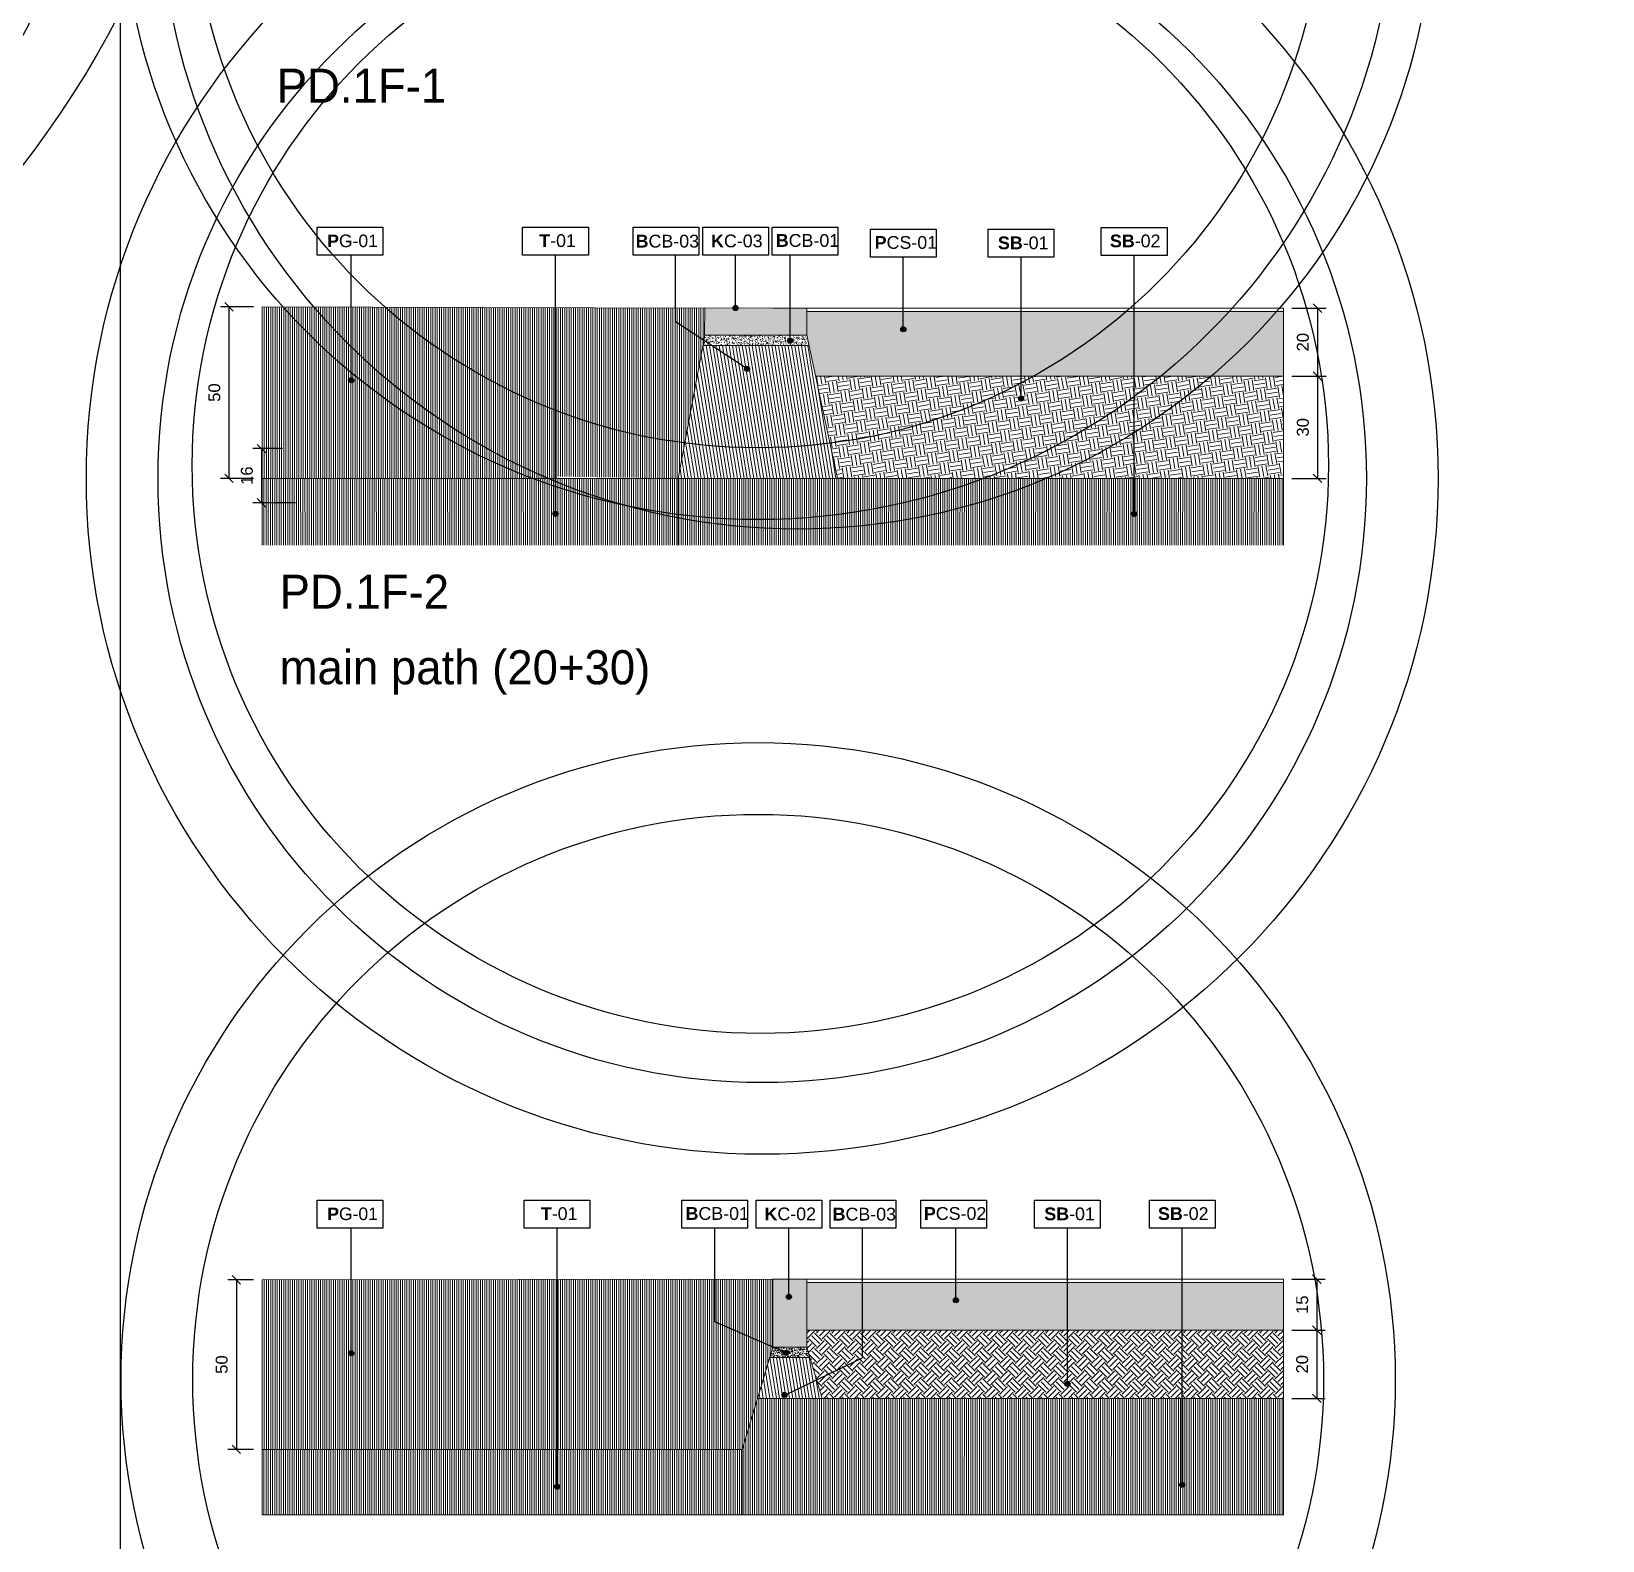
# Model space of a CAD drawing. Header units: metres. Extents: x -325 to 301, y -147 to 149.
# Drawn here: x 21.973 to 26.588, y 64.099 to 68.532 of the extents above; entities that cross this region are included whole.
import ezdxf

# ---------------------------------------------------------------- set-up
doc = ezdxf.new("R2010")
doc.units = ezdxf.units.M
doc.layers.get('Defpoints').update_dxf_attribs({"lineweight": 13})
for name, color, linetype, plot in [('-aux', 50, 'Continuous', False), ('-AUX-QAD', 5, 'Continuous', False), ('-AUX-TWQ', 1, 'Continuous', False), ('-AUX_RIM', 2, 'Continuous', False)]:
    doc.layers.add(name, color=color, linetype=linetype, plot=plot)
doc.layers.add('0-TX-1_25', color=7, linetype='Continuous', true_color=0x3f4f7f)
doc.layers.add('3-TR-paviment fort', color=7, linetype='Continuous', true_color=0xd1d1d1)
doc.layers.add('03-TR-Paviment_01_Compacted Ground', color=7, linetype='Continuous', lineweight=5, true_color=0xc5a967)
doc.layers.add('3-TR tot_u', color=7, linetype='Continuous', lineweight=5, true_color=0x787878)
for name, color, linetype, lineweight in [('1-CM', 7, 'Continuous', 0), ('2-L-secció', 1, 'Continuous', 0), ('3-TR Formigó', 252, 'Continuous', 0), ('3-TR Seleccionat', 44, 'Continuous', 0), ('3-TR Tot-u', 37, 'Continuous', 0)]:
    doc.layers.add(name, color=color, linetype=linetype, lineweight=lineweight)
doc.layers.add('A-KEYPLAN_HATCH', color=7, linetype='Continuous')
doc.layers.add('A_TEXT_2', color=7, linetype='Continuous')
doc.styles.add('Arial_4', font='arial.ttf', dxfattribs={"height": 1.8})
doc.styles.get("Standard").update_dxf_attribs({"font": 'arial.ttf'})
doc.styles.add('x-llegenda materials$0$ENGRAVERS', font='TT0586M.TTF')
doc.dimstyles.new('ISO-25', dxfattribs={"dimtxt": 0.1, "dimasz": 0.1, "dimexe": 0.1, "dimexo": 0.1, "dimgap": 0.1, "dimtad": 1, "dimdec": 0, "dimlfac": 100, "dimzin": 9, "dimtxsty": 'Standard', "dimblk": 'OBLIQUE', "dimcen": 0.1, "dimadec": 0, "dimazin": 0, "dimtfac": 1, "dimtdec": 0, "dimtmove": 0, "dimatfit": 3, "dimldrblk": 'OBLIQUE', "dimfxl": 1, "dimarcsym": 0})
pattern_1 = [(90, (0, -4.397896), (-0.00635, 0), [])]

# ---------------------------------------------------------------- blocks, each defined once
blk = doc.blocks.new('hatch keyplan 2')
at = {"layer": 'A-KEYPLAN_HATCH'}
blk.add_lwpolyline([(0, 0.00548), (0.01287, 0.00548), (0.01287, 0), (0, 0)], close=True, dxfattribs=at)
blk = doc.blocks.new('hatch keyplan')
at = {"layer": 'A-KEYPLAN_HATCH'}
blk.add_blockref('hatch keyplan 2', (1.43058, 0.85215), dxfattribs=at)
blk = doc.blocks.new('K02')
at = {"layer": 'A-KEYPLAN_HATCH'}
blk.add_blockref('hatch keyplan', (-1.43058, -0.85215), dxfattribs=at)
at = {"layer": 'A_TEXT_2', "insert": (-0.0008, 0.00402), "char_height": 0.0025, "attachment_point": 1}
blk.add_mtext_dynamic_manual_height_columns('\\pi0.00244;{\\fArial|b1|i0|c0|p34;K}C-03', width=0.0145619, gutter_width=0.015, heights=[0], dxfattribs=at)
blk = doc.blocks.new('B-CB03')
at = {"layer": 'A-KEYPLAN_HATCH'}
blk.add_blockref('hatch keyplan', (-1.43058, -0.85215), dxfattribs=at)
at = {"layer": 'A_TEXT_2', "insert": (-0.0008, 0.00398), "char_height": 0.0025, "attachment_point": 1}
blk.add_mtext_dynamic_manual_height_columns('\\pi0.00128;{\\fArial|b1|i0|c0|p34;B}CB-03', width=0.0145619, gutter_width=0.015, heights=[0], dxfattribs=at)
blk = doc.blocks.new('B-CB01')
at = {"layer": 'A-KEYPLAN_HATCH'}
blk.add_blockref('hatch keyplan', (-1.43058, -0.85215), dxfattribs=at)
at = {"layer": 'A_TEXT_2', "insert": (-0.0008, 0.00411), "char_height": 0.0025, "attachment_point": 1}
blk.add_mtext_dynamic_manual_height_columns('\\pi0.00152;{\\fArial|b1|i0|c0|p34;B}CB-01', width=0.0145619, gutter_width=0.015, heights=[0], dxfattribs=at)
blk = doc.blocks.new('SB-01')
at = {"layer": 'A-KEYPLAN_HATCH'}
blk.add_blockref('hatch keyplan', (-1.43058, -0.85215), dxfattribs=at)
at = {"layer": 'A_TEXT_2', "insert": (-0.0008, 0.00403), "char_height": 0.0025, "attachment_point": 1}
blk.add_mtext_dynamic_manual_height_columns('\\pi0.00271;{\\fArial|b1|i0|c0|p34;SB}-01', width=0.0145619, gutter_width=0.015, heights=[0], dxfattribs=at)
blk = doc.blocks.new('PCS01')
at = {"layer": 'A-KEYPLAN_HATCH'}
blk.add_blockref('hatch keyplan', (-1.42958, -0.85215), dxfattribs=at)
at = {"layer": 'A_TEXT_2', "insert": (0.0002, 0.00411), "char_height": 0.0025, "attachment_point": 1}
blk.add_mtext_dynamic_manual_height_columns('\\pi0.00161;{\\fArial|b1|i0|c0|p34;P}CS-01', width=0.0145619, gutter_width=0.015, heights=[0], dxfattribs=at)
blk = doc.blocks.new('_Oblique')
at = {"color": 0, "lineweight": -2}
blk.add_line((-0.5, -0.5), (0.5, 0.5), dxfattribs=at)
blk = doc.blocks.new('*D166')
at = {"layer": '0-TX-1_25', "color": 0, "lineweight": -2, "transparency": 16777216}
for p, q in [((25.6755, 67.7191), (25.7755, 67.7191)), ((25.7505, 67.7191), (25.7505, 67.5191)), ((25.6755, 67.5191), (25.7755, 67.5191))]:
    blk.add_line(p, q, dxfattribs=at)
at = {"layer": 'Defpoints', "color": 0, "transparency": 16777216}
for p in [(25.6505, 67.7191), (25.6505, 67.5191), (25.7505, 67.5191)]:
    blk.add_point(p, dxfattribs=at)
at = {"layer": '0-TX-1_25', "color": 0, "lineweight": -2, "transparency": 16777216, "xscale": 0.025, "yscale": 0.025, "zscale": 0.025}
for p, rotation in [((25.7505, 67.7191), 90), ((25.7505, 67.5191), 270)]:
    blk.add_blockref('_Oblique', p, dxfattribs=dict(at, rotation=rotation))
at = {"layer": '0-TX-1_25', "color": 0, "transparency": 16777216, "insert": (25.7076, 67.6191), "char_height": 0.035, "attachment_point": 5, "rotation": 90}
blk.add_mtext('20', dxfattribs=at)
blk = doc.blocks.new('*D167')
at = {"layer": '0-TX-1_25', "color": 0, "lineweight": -2, "transparency": 16777216}
for p, q in [((25.6755, 67.5191), (25.7755, 67.5191)), ((25.7505, 67.5191), (25.7505, 67.2191)), ((25.6755, 67.2191), (25.7755, 67.2191))]:
    blk.add_line(p, q, dxfattribs=at)
at = {"layer": 'Defpoints', "color": 0, "transparency": 16777216}
for p in [(25.6505, 67.5191), (25.6505, 67.2191), (25.7505, 67.2191)]:
    blk.add_point(p, dxfattribs=at)
at = {"layer": '0-TX-1_25', "color": 0, "lineweight": -2, "transparency": 16777216, "xscale": 0.025, "yscale": 0.025, "zscale": 0.025}
for p, rotation in [((25.7505, 67.5191), 90), ((25.7505, 67.2191), 270)]:
    blk.add_blockref('_Oblique', p, dxfattribs=dict(at, rotation=rotation))
at = {"layer": '0-TX-1_25', "color": 0, "transparency": 16777216, "insert": (25.7076, 67.3691), "char_height": 0.035, "attachment_point": 5, "rotation": 90}
blk.add_mtext('30', dxfattribs=at)
blk = doc.blocks.new('*D168')
at = {"layer": '0-TX-1_25', "color": 0, "lineweight": -2, "transparency": 16777216}
for p, q in [((22.6255, 67.7231), (22.5281, 67.7231)), ((22.5531, 67.7231), (22.5531, 67.2191)), ((22.6255, 67.2191), (22.5281, 67.2191))]:
    blk.add_line(p, q, dxfattribs=at)
at = {"layer": 'Defpoints', "color": 0, "transparency": 16777216}
for p in [(22.6505, 67.7231), (22.5531, 67.2191), (22.6505, 67.2191)]:
    blk.add_point(p, dxfattribs=at)
at = {"layer": '0-TX-1_25', "color": 0, "lineweight": -2, "transparency": 16777216, "xscale": 0.025, "yscale": 0.025, "zscale": 0.025}
for p, rotation in [((22.5531, 67.7231), 90), ((22.5531, 67.2191), 270)]:
    blk.add_blockref('_Oblique', p, dxfattribs=dict(at, rotation=rotation))
at = {"layer": '0-TX-1_25', "color": 0, "transparency": 16777216, "insert": (22.5102, 67.4711), "char_height": 0.035, "attachment_point": 5, "rotation": 90}
blk.add_mtext('50', dxfattribs=at)
blk = doc.blocks.new('POINT')
at = {"layer": '0-TX-1_25'}
h = blk.add_hatch(dxfattribs=at)
h.set_pattern_fill('ANGLE', color=256)
h.set_pattern_definition([(0, (-83.747, -12.726), (0, 6.985), [5.08, -1.905]), (90, (-83.747, -12.726), (-6.985, 4e-16), [5.08, -1.905])])
edge = h.paths.add_edge_path()
edge.add_arc((0, 0), 0.0075, 0, 360)
h = blk.add_hatch(color=256, dxfattribs=at)
h.dxf.hatch_style = 1
edge = h.paths.add_edge_path()
edge.add_arc((0, 0), 0.0075, 0, 360)
blk.add_circle((0, 0), 0.0075, dxfattribs=at)
blk = doc.blocks.new('SB-02')
at = {"layer": 'A-KEYPLAN_HATCH'}
blk.add_blockref('hatch keyplan', (-1.43058, -0.85215), dxfattribs=at)
at = {"layer": 'A_TEXT_2', "insert": (-0.0008, 0.00408), "char_height": 0.0025, "attachment_point": 1}
blk.add_mtext_dynamic_manual_height_columns('\\pi0.00249;{\\fArial|b1|i0|c0|p34;SB}-02', width=0.0145619, gutter_width=0.015, heights=[0], dxfattribs=at)
blk = doc.blocks.new('PG01')
at = {"layer": 'A-KEYPLAN_HATCH'}
blk.add_blockref('hatch keyplan', (-1.42958, -0.85215), dxfattribs=at)
at = {"layer": 'A-KEYPLAN_HATCH', "insert": (0.00021, 0.00402), "char_height": 0.0024588, "attachment_point": 1, "line_spacing_factor": 0.938532, "style": 'Arial_4'}
blk.add_mtext_dynamic_manual_height_columns('\\pi0.00276;{\\fArial|b1|i0|c0|p34;P}G-01', width=0.0145619, gutter_width=0.015, heights=[0], dxfattribs=at)
blk = doc.blocks.new('T-01')
at = {"layer": 'A-KEYPLAN_HATCH'}
blk.add_blockref('hatch keyplan', (-1.43058, -0.85215), dxfattribs=at)
at = {"layer": 'A_TEXT_2', "insert": (-0.0008, 0.00408), "char_height": 0.0025, "attachment_point": 1}
blk.add_mtext_dynamic_manual_height_columns('\\pi0.00405;{\\fArial|b1|i0|c0|p34;T}-01', width=0.0145619, gutter_width=0.015, heights=[0], dxfattribs=at)
blk = doc.blocks.new('*D663')
at = {"layer": '0-TX-1_25', "color": 0, "lineweight": -2, "transparency": 16777216}
for p, q in [((25.6755, 64.867), (25.7735, 64.867)), ((25.7485, 64.867), (25.7485, 64.717)), ((25.6755, 64.717), (25.7735, 64.717))]:
    blk.add_line(p, q, dxfattribs=at)
at = {"layer": 'Defpoints', "color": 0, "transparency": 16777216}
for p in [(25.6505, 64.867), (25.6505, 64.717), (25.7485, 64.717)]:
    blk.add_point(p, dxfattribs=at)
at = {"layer": '0-TX-1_25', "color": 0, "lineweight": -2, "transparency": 16777216, "xscale": 0.025, "yscale": 0.025, "zscale": 0.025}
for p, rotation in [((25.7485, 64.867), 90), ((25.7485, 64.717), 270)]:
    blk.add_blockref('_Oblique', p, dxfattribs=dict(at, rotation=rotation))
at = {"layer": '0-TX-1_25', "color": 0, "transparency": 16777216, "insert": (25.7056, 64.792), "char_height": 0.035, "attachment_point": 5, "rotation": 90}
blk.add_mtext('15', dxfattribs=at)
blk = doc.blocks.new('*D664')
at = {"layer": '0-TX-1_25', "color": 0, "lineweight": -2, "transparency": 16777216}
for p, q in [((25.6755, 64.717), (25.7735, 64.717)), ((25.7485, 64.717), (25.7485, 64.517)), ((25.6755, 64.517), (25.7735, 64.517))]:
    blk.add_line(p, q, dxfattribs=at)
at = {"layer": 'Defpoints', "color": 0, "transparency": 16777216}
for p in [(25.6505, 64.717), (25.6505, 64.517), (25.7485, 64.517)]:
    blk.add_point(p, dxfattribs=at)
at = {"layer": '0-TX-1_25', "color": 0, "lineweight": -2, "transparency": 16777216, "xscale": 0.025, "yscale": 0.025, "zscale": 0.025}
for p, rotation in [((25.7485, 64.717), 90), ((25.7485, 64.517), 270)]:
    blk.add_blockref('_Oblique', p, dxfattribs=dict(at, rotation=rotation))
at = {"layer": '0-TX-1_25', "color": 0, "transparency": 16777216, "insert": (25.7056, 64.617), "char_height": 0.035, "attachment_point": 5, "rotation": 90}
blk.add_mtext('20', dxfattribs=at)
blk = doc.blocks.new('*D665')
at = {"layer": '0-TX-1_25', "color": 0, "lineweight": -2, "transparency": 16777216}
for p, q in [((22.6255, 64.8652), (22.5497, 64.8652)), ((22.5747, 64.8652), (22.5747, 64.367)), ((22.6255, 64.367), (22.5497, 64.367))]:
    blk.add_line(p, q, dxfattribs=at)
at = {"layer": 'Defpoints', "color": 0, "transparency": 16777216}
for p in [(22.6505, 64.8652), (22.5747, 64.367), (22.6505, 64.367)]:
    blk.add_point(p, dxfattribs=at)
at = {"layer": '0-TX-1_25', "color": 0, "lineweight": -2, "transparency": 16777216, "xscale": 0.025, "yscale": 0.025, "zscale": 0.025}
for p, rotation in [((22.5747, 64.8652), 90), ((22.5747, 64.367), 270)]:
    blk.add_blockref('_Oblique', p, dxfattribs=dict(at, rotation=rotation))
at = {"layer": '0-TX-1_25', "color": 0, "transparency": 16777216, "insert": (22.5318, 64.6161), "char_height": 0.035, "attachment_point": 5, "rotation": 90}
blk.add_mtext('50', dxfattribs=at)
blk = doc.blocks.new('K01B')
at = {"layer": 'A-KEYPLAN_HATCH'}
blk.add_blockref('hatch keyplan', (-1.43058, -0.85215), dxfattribs=at)
at = {"layer": 'A_TEXT_2', "insert": (-0.0008, 0.00402), "char_height": 0.0025, "attachment_point": 1}
blk.add_mtext_dynamic_manual_height_columns('\\pi0.00246;{\\fArial|b1|i0|c0|p34;K}C-02', width=0.0145619, gutter_width=0.015, heights=[0], dxfattribs=at)
blk = doc.blocks.new('PCS02')
at = {"layer": 'A-KEYPLAN_HATCH'}
blk.add_blockref('hatch keyplan', (-1.43058, -0.85215), dxfattribs=at)
at = {"layer": 'A_TEXT_2', "insert": (-0.0008, 0.00411), "char_height": 0.0025, "attachment_point": 1}
blk.add_mtext_dynamic_manual_height_columns('\\pi0.00139;{\\fArial|b1|i0|c0|p34;P}CS-02', width=0.0145619, gutter_width=0.015, heights=[0], dxfattribs=at)
blk = doc.blocks.new('*D1138')
at = {"layer": '0-TX-1_25', "color": 0, "lineweight": -2, "transparency": 16777216}
for p, q in [((22.7106, 67.3066), (22.6236, 67.3066)), ((22.6486, 67.3066), (22.6486, 67.1474)), ((22.7486, 67.1474), (22.6236, 67.1474))]:
    blk.add_line(p, q, dxfattribs=at)
at = {"layer": 'Defpoints', "color": 0, "transparency": 16777216}
for p in [(22.7356, 67.3066), (22.6486, 67.1474), (66.3646, 67.1474)]:
    blk.add_point(p, dxfattribs=at)
at = {"layer": '0-TX-1_25', "color": 0, "lineweight": -2, "transparency": 16777216, "xscale": 0.025, "yscale": 0.025, "zscale": 0.025}
for p, rotation in [((22.6486, 67.3066), 90), ((22.6486, 67.1474), 270)]:
    blk.add_blockref('_Oblique', p, dxfattribs=dict(at, rotation=rotation))
at = {"layer": '0-TX-1_25', "color": 0, "transparency": 16777216, "insert": (22.6057, 67.227), "char_height": 0.035, "attachment_point": 5, "rotation": 90}
blk.add_mtext('16', dxfattribs=at)

msp = doc.modelspace()

# ---------------------------------------------------------------- hatches: boundary and pattern name
at = {"layer": '03-TR-Paviment_01_Compacted Ground'}
h = msp.add_hatch(dxfattribs=at)
h.set_pattern_fill('ANSI31', color=256, scale=0.002, angle=45, style=0)
h.set_pattern_definition([(90, (-2e-12, -1.5452573), (-0.00635, 0), [])])
h.paths.add_polyline_path([(23.517, 67.7189), (22.6505, 67.7231), (22.6505, 67.2191), (23.517, 67.2197)])
h = msp.add_hatch(dxfattribs=at)
h.set_pattern_fill('ANSI31', color=256, scale=0.002, angle=45, style=0)
h.set_pattern_definition([(90, (0, -1.540024), (-0.00635, 0), [])])
h.paths.add_polyline_path([(23.908, 67.41), (23.9097, 67.4191), (23.9501, 67.6367), (23.9505, 67.6396), (23.9504, 67.7201), (23.517, 67.7195), (23.517, 67.2249), (23.8727, 67.2195), (23.9005, 67.3691)])
h = msp.add_hatch(dxfattribs=at)
h.set_pattern_fill('ANSI31', color=256, scale=0.002, angle=45, style=0)
h.set_pattern_definition(pattern_1)
h.paths.add_polyline_path([(22.6505, 64.8652), (22.6505, 64.367), (23.517, 64.367), (23.517, 64.8663)])
h = msp.add_hatch(dxfattribs=at)
h.set_pattern_fill('ANSI31', color=256, scale=0.002, angle=45, style=0)
h.set_pattern_definition(pattern_1)
h.paths.add_polyline_path([(23.98, 64.6384), (23.98, 64.8668), (23.517, 64.8663), (23.517, 64.367), (24.0605, 64.367), (24.1199, 64.5651)])
h = msp.add_hatch(dxfattribs=at)
h.set_pattern_fill('ANSI31', color=256, scale=0.002, angle=45, style=0)
h.set_pattern_definition(pattern_1)
h.paths.add_polyline_path([(24.1505, 64.867), (23.98, 64.8668), (23.98, 64.6384), (24.1199, 64.5651), (24.1505, 64.667)])
at = {"layer": '3-TR Formigó'}
h = msp.add_hatch(dxfattribs=at)
h.set_pattern_fill('ANSI31', color=256, scale=0.003, angle=234.1752, style=0)
h.set_pattern_definition([(279.17524, (26.934646, 67.319103), (0.00940313, 0.001518806), [])])
h.paths.add_polyline_path([(23.8726, 67.2191), (24.3404, 67.2191), (24.2571, 67.6092), (23.9451, 67.6096)])
h = msp.add_hatch(dxfattribs=at)
h.set_pattern_fill('ANSI31', color=256, scale=0.003, angle=234.1752, style=0)
h.set_pattern_definition([(279.17524, (27.034646, 64.46705), (0.00940313, 0.001518806), [])])
h.paths.add_polyline_path([(24.2595, 64.637), (24.1415, 64.637), (24.1055, 64.517), (24.2955, 64.517)])
at = {"layer": '3-TR Seleccionat'}
h = msp.add_hatch(dxfattribs=at)
h.set_pattern_fill('ANSI31', color=256, scale=0.002, angle=45, style=0)
h.set_pattern_definition([(90, (-441049.080925, -650769.148344), (-0.00635, 1e-18), [])])
h.paths.add_polyline_path([(25.6505, 67.2191), (23.8726, 67.2191), (22.6505, 67.2191), (22.6505, 67.0231), (25.6505, 67.0231)])
h = msp.add_hatch(dxfattribs=at)
h.set_pattern_fill('ANSI31', color=256, scale=0.002, angle=45, style=0)
h.set_pattern_definition([(90, (-441049.080925, -650772.0003977), (-0.00635, 1e-18), [])])
h.paths.add_polyline_path([(24.1055, 64.517), (24.0605, 64.367), (22.6505, 64.367), (22.6505, 64.1746), (25.6505, 64.1746), (25.6505, 64.517)])
at = {"layer": '3-TR Tot-u'}
h = msp.add_hatch(dxfattribs=at)
h.set_pattern_fill('EARTH', color=256, scale=0.005, angle=-80.8248, style=0)
h.set_pattern_definition([(279.175244, (-20.838193, 72.460904), (0.036406452, -0.026281081), [0.03175, -0.03175]), (279.175244, (-20.82644, 72.462802), (0.036406452, -0.026281081), [0.03175, -0.03175]), (279.175244, (-20.814685, 72.4647), (0.036406452, -0.026281081), [0.03175, -0.03175]), (9.175244, (-20.810134, 72.461415), (0.026281081, 0.036406452), [0.03175, -0.03175]), (9.175244, (-20.808236, 72.44966), (0.026281081, 0.036406452), [0.03175, -0.03175]), (9.175244, (-20.806337, 72.437908), (0.026281081, 0.036406452), [0.03175, -0.03175])])
h.paths.add_polyline_path([(24.2764, 67.5191), (24.3404, 67.2191), (25.6505, 67.2191), (25.6505, 67.5191)])
h = msp.add_hatch(dxfattribs=at)
h.set_pattern_fill('EARTH', color=256, scale=0.005, angle=-80.8248, style=0)
h.set_pattern_definition([(44.999999995, (-269506.41739, 738626.863322), (3.8e-12, 0.0449012806053), [0.03175, -0.03175]), (44.999999995, (-269506.42581, 738626.87174), (3.8e-12, 0.0449012806053), [0.03175, -0.03175]), (44.999999995, (-269506.43423, 738626.88016), (3.8e-12, 0.0449012806053), [0.03175, -0.03175]), (134.999999995, (-269506.43423, 738626.885772), (-0.0449012806053, 3.8e-12), [0.03175, -0.03175]), (134.999999995, (-269506.42581, 738626.89419), (-0.0449012806053, 3.8e-12), [0.03175, -0.03175]), (134.999999995, (-269506.41739, 738626.90261), (-0.0449012806053, 3.8e-12), [0.03175, -0.03175])])
h.paths.add_polyline_path([(24.2505, 64.717), (24.2505, 64.667), (24.2955, 64.517), (25.6505, 64.517), (25.6505, 64.717)])
at = {"layer": '3-TR tot_u'}
h = msp.add_hatch(dxfattribs=at)
h.set_pattern_fill('AR-CONC', color=256, scale=0.0002, angle=90.266414)
h.paths.add_polyline_path([(25.6505, 67.7091), (24.2505, 67.7091), (24.2504, 67.6392), (24.2764, 67.5191), (25.6505, 67.5191)])
h = msp.add_hatch(dxfattribs=at)
h.set_pattern_fill('AR-CONC', color=256, scale=9e-05, angle=89.1201)
h.set_pattern_definition([(139.120136, (-59.921974, 46.49095), (0.0016861337, 0.0163726586), [0.0017145, -0.0188595]), (84.120136, (-59.921974, 46.49095), (-0.0172417962, -0.002907487), [0.0013716, -0.0150876526]), (189.57158, (-59.921834, 46.492315), (-0.0155556617, 0.0134651714), [0.0014571008, -0.016028122]), (135.304336, (-59.926546, 46.49102), (0.0041580035, 0.024336133), [0.00257175, -0.02828925]), (185.755694, (-59.9262, 46.493049), (-0.021937625, 0.021705804), [0.002185652, -0.024042205]), (80.304287, (-59.926546, 46.49102), (-0.021937625, 0.021705804), [0.002057397, -0.022631376]), (110.120136, (-59.925368, 46.493289), (0.0094123187, 0.0135023525), [0.0017145, -0.0188595]), (55.120136, (-59.925368, 46.493289), (-0.01648955, 0.0058160805), [0.0013716, -0.0150876]), (160.57158, (-59.924583, 46.494414), (-0.0070772314, 0.019318433), [0.0014571008, -0.0160280944]), (126.620136, (-59.921974, 46.4909504), (-0.00760478767, 0.00039479935), [0, -0.01490472, 0, -0.0153162, 0, -0.01514475]), (96.620136, (-59.921974, 46.4909504), (-0.0089228417, 0.0061515134), [0, -0.00873252, 0, -0.01456182, 0, -0.00577215]), (56.620136, (-59.9220525, 46.485853), (0.0007029168, 0.0121937974), [0, -0.005715, 0, -0.0178308, 0, -0.0236601]), (46.620136, (-59.922088, 46.483568), (-0.002083395, 0.0133651946), [0, -0.0074295, 0, -0.01184148, 0, -0.0168021])])
h.paths.add_polyline_path([(24.2571, 67.6092), (24.2506, 67.6396), (23.9538, 67.6395), (23.9448, 67.6084)])
h = msp.add_hatch(dxfattribs=at)
h.set_pattern_fill('AR-CONC', color=256, scale=0.0002, angle=90.2664)
h.set_pattern_definition([(140.266414, (0, -4.397896), (0.003018359, 0.036451363), [0.00381, -0.04191]), (85.266414, (0, -4.397896), (-0.038178181, -0.007226283), [0.003048, -0.033528117]), (190.71786, (0.00025, -4.39486), (-0.035159821, 0.02922508), [0.003238002, -0.035618049]), (136.450614, (-0.01016, -4.397943), (0.008156283, 0.05425432), [0.005715, -0.062865]), (186.90197, (-0.00948, -4.39342), (-0.049705466, 0.047250218), [0.004857005, -0.05342712]), (81.450565, (-0.01016, -4.397943), (-0.049705466, 0.047250218), [0.004571993, -0.050291946]), (111.266414, (-0.007644, -4.392852), (0.020311824, 0.030417653), [0.00381, -0.04191]), (56.266414, (-0.007644, -4.39285), (-0.036894668, 0.012188985), [0.003048, -0.033528]), (161.71786, (-0.00595, -4.390317), (-0.016582845, 0.042606638), [0.003238002, -0.035617988]), (127.766414, (0, -4.397896), (-0.0169136972, 0.0005390813), [0, -0.0331216, 0, -0.034036, 0, -0.033655]), (97.766414, (0, -4.397896), (-0.020098038, 0.0132706243), [0, -0.0194056, 0, -0.0323596, 0, -0.012827]), (57.766414, (5.3e-05, -4.409224), (0.0010196429, 0.0271231534), [0, -0.0127, 0, -0.039624, 0, -0.052578]), (47.766414, (7.6e-05, -4.414304), (-0.005222997, 0.0296018704), [0, -0.01651, 0, -0.0263144, 0, -0.037338])])
h.paths.add_polyline_path([(25.6505, 64.857), (24.2505, 64.857), (24.2505, 64.717), (25.6505, 64.717)])
h = msp.add_hatch(dxfattribs=at)
h.set_pattern_fill('AR-CONC', color=256, scale=9e-05, angle=89.1201)
h.set_pattern_definition([(139.120136, (-59.700815, 44.409416), (0.0016861337, 0.0163726586), [0.0017145, -0.0188595]), (84.120136, (-59.700815, 44.409416), (-0.0172417962, -0.002907487), [0.0013716, -0.0150876526]), (189.57158, (-59.700674, 44.41078), (-0.0155556617, 0.0134651714), [0.0014571008, -0.016028122]), (135.304336, (-59.705386, 44.409486), (0.0041580035, 0.024336133), [0.00257175, -0.02828925]), (185.755694, (-59.70504, 44.411514), (-0.021937625, 0.021705804), [0.002185652, -0.024042205]), (80.304287, (-59.705386, 44.409486), (-0.021937625, 0.021705804), [0.002057397, -0.022631376]), (110.120136, (-59.704208, 44.411754), (0.0094123187, 0.0135023525), [0.0017145, -0.0188595]), (55.120136, (-59.704208, 44.411754), (-0.01648955, 0.0058160805), [0.0013716, -0.0150876]), (160.57158, (-59.703424, 44.41288), (-0.0070772314, 0.019318433), [0.0014571008, -0.0160280944]), (126.620136, (-59.700815, 44.409416), (-0.00760478767, 0.00039479935), [0, -0.01490472, 0, -0.0153162, 0, -0.01514475]), (96.620136, (-59.700815, 44.409416), (-0.0089228417, 0.0061515134), [0, -0.00873252, 0, -0.01456182, 0, -0.00577215]), (56.620136, (-59.700893, 44.404319), (0.0007029168, 0.0121937974), [0, -0.005715, 0, -0.0178308, 0, -0.0236601]), (46.620136, (-59.700928, 44.402033), (-0.002083395, 0.0133651946), [0, -0.0074295, 0, -0.01184148, 0, -0.0168021])])
h.paths.add_polyline_path([(24.2595, 64.637), (24.2505, 64.667), (24.1505, 64.667), (24.1415, 64.637)])
at = {"layer": '3-TR-paviment fort'}
for points in [[(23.9505, 67.7198), (24.2505, 67.7191), (24.2504, 67.6394), (23.9503, 67.6398)], [(24.2505, 64.867), (24.1505, 64.867), (24.1505, 64.667), (24.2505, 64.667)]]:
    msp.add_hatch(color=256, dxfattribs=at).paths.add_polyline_path(points)

# ---------------------------------------------------------------- linework, layer by layer
at = {"layer": '-aux'}
msp.add_lwpolyline([(22.2345, 3.4567), (22.2345, 133.4567)], dxfattribs=at)
at = {"layer": '-AUX-QAD'}
for centre, radius in [((24.1075, 68.9695), 1.8713), ((24.2222, 68.9416), 1.8713), ((24.1075, 68.9695), 1.6607), ((24.1075, 64.5716), 1.8713), ((24.1075, 64.5716), 1.6607)]:
    msp.add_circle(centre, radius, dxfattribs=at)
at = {"layer": '-AUX-TWQ'}
for radius in [1.9853, 1.7747]:
    msp.add_circle((24.1194, 67.2191), radius, dxfattribs=at)
at = {"layer": '-AUX_RIM'}
for centre, radius in [((19.7369, 69.8583), 2.7998), ((19.7369, 69.6851), 2.4982), ((24.1139, 67.2576), 1.6689)]:
    msp.add_circle(centre, radius, dxfattribs=at)
msp.add_line((24.0605, 64.367), (24.0605, 64.367))
at = {"layer": '0-TX-1_25'}
for points in [[(22.9119, 67.5073), (22.9119, 67.875)], [(23.5122, 67.1151), (23.5122, 67.875)], [(24.0749, 67.5405), (23.8648, 67.6786), (23.8647, 67.875)], [(24.0411, 67.7196), (24.041, 67.875)], [(24.2013, 67.6233), (24.2013, 67.875)], [(24.5339, 67.657), (24.5339, 67.8692)], [(24.8798, 67.4537), (24.8798, 67.8692)], [(25.212, 67.1142), (25.212, 67.8741)], [(22.9119, 64.6494), (22.9119, 65.0171)], [(23.517, 64.2572), (23.517, 65.0171)], [(24.1901, 64.6508), (23.98, 64.7413), (23.98, 65.0171)], [(24.1901, 64.5283), (24.4141, 64.6363), (24.4141, 65.0171)], [(24.1978, 64.8151), (24.1978, 65.0171)], [(24.6884, 64.805), (24.6884, 65.0171)], [(25.016, 64.5592), (25.016, 65.0171)], [(25.3532, 64.263), (25.3532, 65.0171)]]:
    msp.add_lwpolyline(points, dxfattribs=at)
at = {"layer": '1-CM'}
for p, q in [((25.6505, 67.7191), (24.1505, 67.7191)), ((25.6505, 67.7191), (24.2505, 67.7191)), ((25.6505, 67.7091), (24.2505, 67.7091)), ((25.6505, 67.5191), (24.2764, 67.5191)), ((25.6505, 67.5191), (24.2764, 67.5191)), ((23.8726, 67.2191), (22.6505, 67.2191)), ((22.6505, 67.2191), (23.8726, 67.2191)), ((25.6505, 67.2191), (23.8726, 67.2191)), ((25.6505, 64.867), (24.1505, 64.867)), ((25.6505, 64.867), (24.2505, 64.867)), ((25.6505, 64.857), (24.2505, 64.857)), ((25.6505, 64.717), (24.2505, 64.717)), ((24.2955, 64.517), (25.6505, 64.517)), ((24.0605, 64.367), (22.6505, 64.367)), ((25.6505, 64.1746), (22.6505, 64.1746))]:
    msp.add_line(p, q, dxfattribs=at)
for points in [[(23.9505, 67.7191), (22.6505, 67.7231)], [(24.2505, 67.7191), (23.9505, 67.7198), (23.9503, 67.6398), (24.2504, 67.6394), (24.2505, 67.7191)], [(23.9506, 67.6396), (24.2504, 67.6392)], [(23.9451, 67.6096), (24.2571, 67.6092)], [(23.9283, 67.5191), (23.8726, 67.2191)], [(23.8726, 67.2191), (23.8726, 67.0228)], [(24.1505, 64.867), (22.6505, 64.8652)], [(24.1415, 64.637), (24.2595, 64.637)], [(22.6505, 64.367), (24.0605, 64.367), (24.1055, 64.517)], [(24.0605, 64.367), (24.0605, 64.1746)]]:
    msp.add_lwpolyline(points, dxfattribs=at)
for points in [[(23.9506, 67.6396), (23.8726, 67.2191), (24.3404, 67.2191), (24.2506, 67.6396)], [(24.1505, 64.667), (24.2505, 64.667), (24.2505, 64.867), (24.1505, 64.867)], [(24.1505, 64.667), (24.1055, 64.517), (24.2955, 64.517), (24.2505, 64.667)]]:
    msp.add_lwpolyline(points, close=True, dxfattribs=at)
at = {"layer": '2-L-secció'}
for p, q in [((22.6505, 67.7231, 0), (22.6505, 67.0231)), ((25.6505, 67.7191), (25.6505, 67.0231)), ((22.6505, 64.8652), (22.6505, 64.1746)), ((25.6505, 64.867), (25.6505, 64.1738))]:
    msp.add_line(p, q, dxfattribs=at)

# ---------------------------------------------------------------- block references
at = {"color": 244, "true_color": 0x991b1e, "xscale": 14.99999999999007, "yscale": 14.99999999999007, "zscale": 14.99999999999007}
for name, p in [('K02', (23.9445, 67.875)), ('K01B', (24.1012, 65.0171)), ('PCS02', (24.5855, 65.0171))]:
    msp.add_blockref(name, p, dxfattribs=at)
at = {"layer": '0-TX-1_25', "xscale": 15, "yscale": 15, "zscale": 15}
for name, p in [('T-01', (23.4157, 67.875)), ('B-CB03', (23.7404, 67.875)), ('B-CB01', (24.1485, 67.875)), ('SB-01', (24.7832, 67.8692)), ('SB-02', (25.1155, 67.8741)), ('T-01', (23.4204, 65.0171)), ('B-CB01', (23.8834, 65.0171)), ('B-CB03', (24.319, 65.0171)), ('SB-01', (24.9194, 65.0171)), ('SB-02', (25.2566, 65.0171))]:
    msp.add_blockref(name, p, dxfattribs=at)
at = {"layer": '0-TX-1_25'}
for p in [(24.041, 67.7196), (24.5339, 67.657), (24.2013, 67.6233), (24.0748, 67.5405), (22.9119, 67.5073), (24.8798, 67.4537), (23.5122, 67.1151), (25.212, 67.1142), (24.1978, 64.8151), (24.6884, 64.805), (22.9119, 64.6494), (24.1901, 64.6508), (25.016, 64.5592), (24.1848, 64.5271), (23.517, 64.2572), (25.3532, 64.263)]:
    msp.add_blockref('POINT', p, dxfattribs=at)
at = {"layer": 'A-KEYPLAN_HATCH', "xscale": 14.99999999999007, "yscale": 14.99999999999007, "zscale": 14.99999999999007}
for name, p in [('PG01', (22.7971, 67.875)), ('PCS01', (24.4226, 67.8692)), ('PG01', (22.7971, 65.0171))]:
    msp.add_blockref(name, p, dxfattribs=at)

# ---------------------------------------------------------------- texts
at = {"layer": '-aux', "char_height": 0.1, "width": 19.210099, "attachment_point": 1, "style": 'x-llegenda materials$0$ENGRAVERS'}
for s, insert in [('PD.1F-1', (22.6932, 68.4225)), ('PD.1F-2', (22.7017, 66.9362)), ('main path (20+30)', (22.7017, 66.7143))]:
    msp.add_mtext(s, dxfattribs=dict(at, insert=insert))

# ---------------------------------------------------------------- dimensions: what is measured, and where the dimension line sits
at = {"layer": '0-TX-1_25'}
for base, p1, p2, picture, middle in [((22.5531, 67.2191), (22.6505, 67.7231), (22.6505, 67.2191), '*D168', (22.5102, 67.4711)), ((25.7505, 67.5191), (25.6505, 67.7191), (25.6505, 67.5191), '*D166', (25.7076, 67.6191)), ((25.7505, 67.2191), (25.6505, 67.5191), (25.6505, 67.2191), '*D167', (25.7076, 67.3691)), ((22.6486, 67.1474), (22.7356, 67.3066), (66.3646, 67.1474), '*D1138', (22.6057, 67.227)), ((22.5747, 64.367), (22.6505, 64.8652), (22.6505, 64.367), '*D665', (22.5318, 64.6161)), ((25.7485, 64.717), (25.6505, 64.867), (25.6505, 64.717), '*D663', (25.7056, 64.792)), ((25.7485, 64.517), (25.6505, 64.717), (25.6505, 64.517), '*D664', (25.7056, 64.617))]:
    dim = msp.add_linear_dim(base=base, p1=p1, p2=p2, angle=90, dimstyle='ISO-25', override={"dimtxt": 0.035, "dimasz": 0.025, "dimexe": 0.025, "dimexo": 0.025, "dimgap": 0.025, "dimblk1": 'Oblique', "dimblk2": 'Oblique', "dimsah": 1, "dimfxl": 0.1, "dimfxlon": 1, "dimarcsym": 1}, dxfattribs=at)
    dim.commit()
    dim.dimension.update_dxf_attribs({"geometry": picture, "text_midpoint": middle})

doc.saveas('drawing.dxf')
